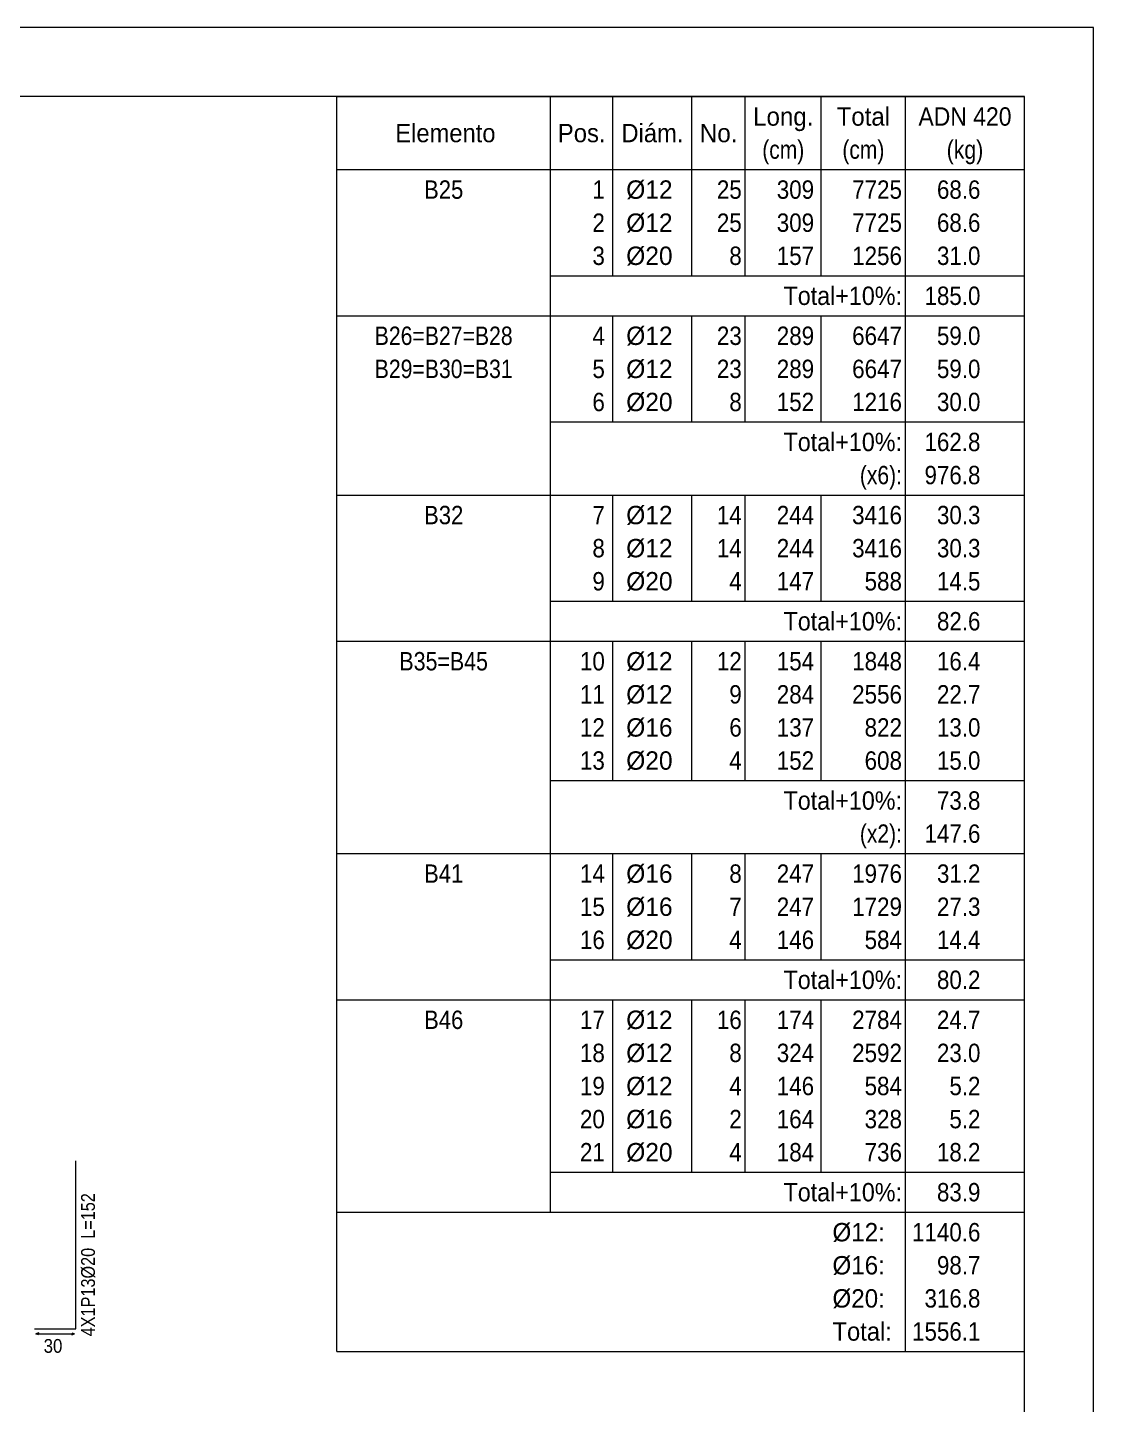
# Model space of a CAD drawing. Header units: millimetres. Extents: x 0 to 147, y 0 to 144.
# Drawn here: x 132.03 to 147.5, y 71.62 to 91.58 of the extents above; entities that cross this region are included whole.
import ezdxf
from ezdxf.enums import TextEntityAlignment as Align

# ---------------------------------------------------------------- set-up
doc = ezdxf.new("R2010")
doc.units = ezdxf.units.MM
for name, color, linetype, lineweight in [('CIM_DIB_ARMADOS', 4, 'Continuous', 0), ('CIM_TXT_ARMADOS', 3, 'Continuous', 0), ('RECUAD_LIMITES', 2, 'Continuous', 0), ('RECUAD_MARCO', 1, 'Continuous', 20), ('TABLAS', 1, 'Continuous', 0), ('TEXTO_TABLAS', 1, 'Continuous', 0)]:
    doc.layers.add(name, color=color, linetype=linetype, lineweight=lineweight)
doc.styles.add('CYPETXT_romans', font='arial.ttf', dxfattribs={"height": 0.2})

msp = doc.modelspace()

# ---------------------------------------------------------------- linework, layer by layer
at = {"layer": 'CIM_DIB_ARMADOS'}
msp.add_lwpolyline([(132.13447, 72.7154), (132.73447, 72.7154), (132.73447, 75.1474)], dxfattribs=at)
at = {"layer": 'CIM_TXT_ARMADOS'}
for p, q in [((132.19467, 72.6529), (132.15467, 72.6404)), ((132.19467, 72.6279), (132.15467, 72.6404)), ((132.15467, 72.6404), (132.71427, 72.6404)), ((132.67427, 72.6529), (132.71427, 72.6404)), ((132.67427, 72.6279), (132.71427, 72.6404))]:
    msp.add_line(p, q, dxfattribs=at)
at = {"layer": 'RECUAD_LIMITES'}
msp.add_lwpolyline([(88.095, 49.585), (147.495, 49.585), (147.495, 91.585), (88.095, 91.585), (88.095, 49.585)], close=True, dxfattribs=at)
at = {"layer": 'RECUAD_MARCO'}
msp.add_lwpolyline([(90.595, 50.585), (146.495, 50.585), (146.495, 90.585), (90.595, 90.585), (90.595, 50.585)], close=True, dxfattribs=at)
at = {"layer": 'TABLAS'}
for p, q in [((136.519, 89.475), (136.519, 90.585)), ((136.519, 90.585), (146.495, 90.585)), ((139.619, 89.475), (139.619, 90.585)), ((140.523, 89.475), (140.523, 90.585)), ((141.671, 89.475), (141.671, 90.585)), ((142.443, 89.475), (142.443, 90.585)), ((143.547, 89.475), (143.547, 90.585)), ((144.767, 89.475), (144.767, 90.585)), ((146.495, 89.475), (146.495, 90.585)), ((136.519, 89.525), (146.495, 89.525)), ((136.519, 87.455), (136.519, 89.475)), ((139.619, 87.455), (139.619, 89.475)), ((140.523, 87.985), (140.523, 89.475)), ((141.671, 87.985), (141.671, 89.475)), ((142.443, 87.985), (142.443, 89.475)), ((143.547, 87.985), (143.547, 89.475)), ((144.767, 87.455), (144.767, 89.475)), ((146.495, 87.455), (146.495, 89.475)), ((139.619, 87.985), (146.495, 87.985)), ((136.519, 87.355), (136.519, 87.455)), ((136.519, 87.405), (146.495, 87.405)), ((136.519, 84.855), (136.519, 87.355)), ((139.619, 87.355), (139.619, 87.455)), ((139.619, 84.855), (139.619, 87.355)), ((140.523, 87.355), (140.523, 87.405)), ((140.523, 85.865), (140.523, 87.355)), ((141.671, 87.355), (141.671, 87.405)), ((141.671, 85.865), (141.671, 87.355)), ((142.443, 87.355), (142.443, 87.405)), ((142.443, 85.865), (142.443, 87.355)), ((143.547, 87.355), (143.547, 87.405)), ((143.547, 85.865), (143.547, 87.355)), ((144.767, 87.355), (144.767, 87.455)), ((144.767, 84.855), (144.767, 87.355)), ((146.495, 87.355), (146.495, 87.455)), ((146.495, 84.855), (146.495, 87.355)), ((139.619, 85.865), (146.495, 85.865)), ((136.519, 84.755), (136.519, 84.855)), ((136.519, 84.805), (146.495, 84.805)), ((136.519, 82.735), (136.519, 84.755)), ((139.619, 84.755), (139.619, 84.855)), ((139.619, 82.735), (139.619, 84.755)), ((140.523, 84.755), (140.523, 84.805)), ((140.523, 83.265), (140.523, 84.755)), ((141.671, 84.755), (141.671, 84.805)), ((141.671, 83.265), (141.671, 84.755)), ((142.443, 84.755), (142.443, 84.805)), ((142.443, 83.265), (142.443, 84.755)), ((143.547, 84.755), (143.547, 84.805)), ((143.547, 83.265), (143.547, 84.755)), ((144.767, 84.755), (144.767, 84.855)), ((144.767, 82.735), (144.767, 84.755)), ((146.495, 84.755), (146.495, 84.855)), ((146.495, 82.735), (146.495, 84.755)), ((139.619, 83.265), (146.495, 83.265)), ((136.519, 82.635), (136.519, 82.735)), ((136.519, 82.685), (146.495, 82.685)), ((139.619, 82.635), (139.619, 82.735)), ((140.523, 82.635), (140.523, 82.685)), ((141.671, 82.635), (141.671, 82.685)), ((142.443, 82.635), (142.443, 82.685)), ((143.547, 82.635), (143.547, 82.685)), ((144.767, 82.635), (144.767, 82.735)), ((146.495, 82.635), (146.495, 82.735)), ((136.519, 79.655), (136.519, 82.635)), ((139.619, 79.655), (139.619, 82.635)), ((140.523, 80.665), (140.523, 82.635)), ((141.671, 80.665), (141.671, 82.635)), ((142.443, 80.665), (142.443, 82.635)), ((143.547, 80.665), (143.547, 82.635)), ((144.767, 79.655), (144.767, 82.635)), ((146.495, 79.655), (146.495, 82.635)), ((139.619, 80.665), (146.495, 80.665)), ((136.519, 79.555), (136.519, 79.655)), ((136.519, 79.605), (146.495, 79.605)), ((136.519, 77.535), (136.519, 79.555)), ((139.619, 79.555), (139.619, 79.655)), ((139.619, 77.535), (139.619, 79.555)), ((140.523, 79.555), (140.523, 79.605)), ((140.523, 78.065), (140.523, 79.555)), ((141.671, 79.555), (141.671, 79.605)), ((141.671, 78.065), (141.671, 79.555)), ((142.443, 79.555), (142.443, 79.605)), ((142.443, 78.065), (142.443, 79.555)), ((143.547, 79.555), (143.547, 79.605)), ((143.547, 78.065), (143.547, 79.555)), ((144.767, 79.555), (144.767, 79.655)), ((144.767, 77.535), (144.767, 79.555)), ((146.495, 79.555), (146.495, 79.655)), ((146.495, 77.535), (146.495, 79.555)), ((139.619, 78.065), (146.495, 78.065)), ((136.519, 77.435), (136.519, 77.535)), ((136.519, 77.485), (146.495, 77.485)), ((139.619, 77.435), (139.619, 77.535)), ((140.523, 77.435), (140.523, 77.485)), ((141.671, 77.435), (141.671, 77.485)), ((142.443, 77.435), (142.443, 77.485)), ((143.547, 77.435), (143.547, 77.485)), ((144.767, 77.435), (144.767, 77.535)), ((146.495, 77.435), (146.495, 77.535)), ((136.519, 74.455), (136.519, 77.435)), ((139.619, 74.455), (139.619, 77.435)), ((140.523, 74.985), (140.523, 77.435)), ((141.671, 74.985), (141.671, 77.435)), ((142.443, 74.985), (142.443, 77.435)), ((143.547, 74.985), (143.547, 77.435)), ((144.767, 74.455), (144.767, 77.435)), ((146.495, 74.455), (146.495, 77.435)), ((139.619, 74.985), (146.495, 74.985)), ((136.519, 74.355), (136.519, 74.455)), ((136.519, 74.405), (146.495, 74.405)), ((136.519, 73.875), (136.519, 74.355)), ((139.619, 74.405), (139.619, 74.455)), ((144.767, 74.355), (144.767, 74.455)), ((144.767, 73.875), (144.767, 74.355)), ((146.495, 74.355), (146.495, 74.455)), ((146.495, 73.875), (146.495, 74.355)), ((136.519, 73.395), (136.519, 73.875)), ((144.767, 73.395), (144.767, 73.875)), ((146.495, 73.395), (146.495, 73.875)), ((136.519, 72.915), (136.519, 73.395)), ((144.767, 72.915), (144.767, 73.395)), ((146.495, 72.915), (146.495, 73.395)), ((136.519, 72.385), (136.519, 72.915)), ((144.767, 72.385), (144.767, 72.915)), ((146.495, 72.385), (146.495, 72.915)), ((136.519, 72.385), (146.495, 72.385))]:
    msp.add_line(p, q, dxfattribs=at)

# ---------------------------------------------------------------- texts
at = {"layer": 'CIM_TXT_ARMADOS', "style": 'CYPETXT_romans', "width": 0.843553}
msp.add_text('4X1P13%%c20  L=152', height=0.2, rotation=90, dxfattribs=at).set_placement((133.00947, 72.6039))
at = {"layer": 'CIM_TXT_ARMADOS', "style": 'CYPETXT_romans', "width": 0.872274}
msp.add_text('30', height=0.2, dxfattribs=at).set_placement((132.26647, 72.3654))
at = {"layer": 'TEXTO_TABLAS', "style": 'CYPETXT_romans'}
for s, height, width, p in [('Long.', 0.266667, 0.9375, (142.995, 90.295)), ('Total', 0.266667, 0.935673, (144.157, 90.295)), ('ADN 420', 0.266667, 0.893197, (145.631, 90.295)), ('Elemento', 0.266667, 0.923378, (138.094, 90.055)), ('Pos.', 0.266667, 0.930268, (140.071, 90.055)), ('Diám.', 0.266667, 0.924488, (141.097, 90.055)), ('No.', 0.266667, 0.948905, (142.057, 90.055)), ('(cm)', 0.266667, 0.819001, (142.995, 89.815)), ('(cm)', 0.266667, 0.819001, (144.157, 89.815)), ('(kg)', 0.266667, 0.827954, (145.631, 89.815)), ('B25', 0.266667, 0.8592, (138.069, 89.235)), ('B26=B27=B28', 0.2666667, 0.825537, (138.069, 87.115)), ('B29=B30=B31', 0.2666667, 0.825537, (138.069, 86.635)), ('B32', 0.266667, 0.8592, (138.069, 84.515)), ('B35=B45', 0.266667, 0.832555, (138.069, 82.395)), ('B41', 0.266667, 0.8592, (138.069, 79.315)), ('B46', 0.266667, 0.8592, (138.069, 77.195))]:
    msp.add_text(s, height=height, dxfattribs=dict(at, width=width)).set_placement(p, align=Align.MIDDLE_CENTER)
for s, height, width, p in [('1', 0.26667, 0.872274, (140.407, 89.235)), ('25', 0.266667, 0.872274, (142.393, 89.235)), ('309', 0.266667, 0.872274, (143.443, 89.235)), ('7725', 0.266667, 0.872274, (144.717, 89.235)), ('68.6', 0.266667, 0.869308, (145.855, 89.235)), ('2', 0.26667, 0.872274, (140.407, 88.755)), ('25', 0.266667, 0.872274, (142.393, 88.755)), ('309', 0.266667, 0.872274, (143.443, 88.755)), ('7725', 0.266667, 0.872274, (144.717, 88.755)), ('68.6', 0.266667, 0.869308, (145.855, 88.755)), ('3', 0.26667, 0.872274, (140.407, 88.275)), ('8', 0.26667, 0.872274, (142.393, 88.275)), ('157', 0.266667, 0.872274, (143.443, 88.275)), ('1256', 0.266667, 0.872274, (144.717, 88.275)), ('31.0', 0.266667, 0.869308, (145.855, 88.275)), ('Total+10%:', 0.266667, 0.906671, (144.717, 87.695)), ('185.0', 0.266667, 0.869965, (145.855, 87.695)), ('4', 0.26667, 0.872274, (140.407, 87.115)), ('23', 0.266667, 0.872274, (142.393, 87.115)), ('289', 0.266667, 0.872274, (143.443, 87.115)), ('6647', 0.266667, 0.872274, (144.717, 87.115)), ('59.0', 0.266667, 0.869308, (145.855, 87.115)), ('5', 0.26667, 0.872274, (140.407, 86.635)), ('23', 0.266667, 0.872274, (142.393, 86.635)), ('289', 0.266667, 0.872274, (143.443, 86.635)), ('6647', 0.266667, 0.872274, (144.717, 86.635)), ('59.0', 0.266667, 0.869308, (145.855, 86.635)), ('6', 0.26667, 0.872274, (140.407, 86.155)), ('8', 0.26667, 0.872274, (142.393, 86.155)), ('152', 0.266667, 0.872274, (143.443, 86.155)), ('1216', 0.266667, 0.872274, (144.717, 86.155)), ('30.0', 0.266667, 0.869308, (145.855, 86.155)), ('Total+10%:', 0.266667, 0.906671, (144.717, 85.575)), ('162.8', 0.266667, 0.869965, (145.855, 85.575)), ('(x6):', 0.266667, 0.820506, (144.717, 85.095)), ('976.8', 0.266667, 0.869965, (145.855, 85.095)), ('7', 0.26667, 0.872274, (140.407, 84.515)), ('14', 0.266667, 0.872274, (142.393, 84.515)), ('244', 0.266667, 0.872274, (143.443, 84.515)), ('3416', 0.266667, 0.872274, (144.717, 84.515)), ('30.3', 0.266667, 0.869308, (145.855, 84.515)), ('8', 0.26667, 0.872274, (140.407, 84.035)), ('14', 0.266667, 0.872274, (142.393, 84.035)), ('244', 0.266667, 0.872274, (143.443, 84.035)), ('3416', 0.266667, 0.872274, (144.717, 84.035)), ('30.3', 0.266667, 0.869308, (145.855, 84.035)), ('9', 0.26667, 0.872274, (140.407, 83.555)), ('4', 0.26667, 0.872274, (142.393, 83.555)), ('147', 0.266667, 0.872274, (143.443, 83.555)), ('588', 0.266667, 0.872274, (144.717, 83.555)), ('14.5', 0.266667, 0.869308, (145.855, 83.555)), ('Total+10%:', 0.266667, 0.906671, (144.717, 82.975)), ('82.6', 0.266667, 0.869308, (145.855, 82.975)), ('10', 0.266667, 0.872274, (140.407, 82.395)), ('12', 0.266667, 0.872274, (142.393, 82.395)), ('154', 0.266667, 0.872274, (143.443, 82.395)), ('1848', 0.266667, 0.872274, (144.717, 82.395)), ('16.4', 0.266667, 0.869308, (145.855, 82.395)), ('11', 0.266667, 0.872274, (140.407, 81.915)), ('9', 0.26667, 0.872274, (142.393, 81.915)), ('284', 0.266667, 0.872274, (143.443, 81.915)), ('2556', 0.266667, 0.872274, (144.717, 81.915)), ('22.7', 0.266667, 0.869308, (145.855, 81.915)), ('12', 0.266667, 0.872274, (140.407, 81.435)), ('6', 0.26667, 0.872274, (142.393, 81.435)), ('137', 0.266667, 0.872274, (143.443, 81.435)), ('822', 0.266667, 0.872274, (144.717, 81.435)), ('13.0', 0.266667, 0.869308, (145.855, 81.435)), ('13', 0.266667, 0.872274, (140.407, 80.955)), ('4', 0.26667, 0.872274, (142.393, 80.955)), ('152', 0.266667, 0.872274, (143.443, 80.955)), ('608', 0.266667, 0.872274, (144.717, 80.955)), ('15.0', 0.266667, 0.869308, (145.855, 80.955)), ('Total+10%:', 0.266667, 0.906671, (144.717, 80.375)), ('73.8', 0.266667, 0.869308, (145.855, 80.375)), ('(x2):', 0.266667, 0.820506, (144.717, 79.895)), ('147.6', 0.266667, 0.869965, (145.855, 79.895)), ('14', 0.266667, 0.872274, (140.407, 79.315)), ('8', 0.26667, 0.872274, (142.393, 79.315)), ('247', 0.266667, 0.872274, (143.443, 79.315)), ('1976', 0.266667, 0.872274, (144.717, 79.315)), ('31.2', 0.266667, 0.869308, (145.855, 79.315)), ('15', 0.266667, 0.872274, (140.407, 78.835)), ('7', 0.26667, 0.872274, (142.393, 78.835)), ('247', 0.266667, 0.872274, (143.443, 78.835)), ('1729', 0.266667, 0.872274, (144.717, 78.835)), ('27.3', 0.266667, 0.869308, (145.855, 78.835)), ('16', 0.266667, 0.872274, (140.407, 78.355)), ('4', 0.26667, 0.872274, (142.393, 78.355)), ('146', 0.266667, 0.872274, (143.443, 78.355)), ('584', 0.266667, 0.872274, (144.717, 78.355)), ('14.4', 0.266667, 0.869308, (145.855, 78.355)), ('Total+10%:', 0.266667, 0.906671, (144.717, 77.775)), ('80.2', 0.266667, 0.869308, (145.855, 77.775)), ('17', 0.266667, 0.872274, (140.407, 77.195)), ('16', 0.266667, 0.872274, (142.393, 77.195)), ('174', 0.266667, 0.872274, (143.443, 77.195)), ('2784', 0.266667, 0.872274, (144.717, 77.195)), ('24.7', 0.266667, 0.869308, (145.855, 77.195)), ('18', 0.266667, 0.872274, (140.407, 76.715)), ('8', 0.26667, 0.872274, (142.393, 76.715)), ('324', 0.266667, 0.872274, (143.443, 76.715)), ('2592', 0.266667, 0.872274, (144.717, 76.715)), ('23.0', 0.266667, 0.869308, (145.855, 76.715)), ('19', 0.266667, 0.872274, (140.407, 76.235)), ('4', 0.26667, 0.872274, (142.393, 76.235)), ('146', 0.266667, 0.872274, (143.443, 76.235)), ('584', 0.266667, 0.872274, (144.717, 76.235)), ('5.2', 0.266667, 0.868127, (145.855, 76.235)), ('20', 0.266667, 0.872274, (140.407, 75.755)), ('2', 0.26667, 0.872274, (142.393, 75.755)), ('164', 0.266667, 0.872274, (143.443, 75.755)), ('328', 0.266667, 0.872274, (144.717, 75.755)), ('5.2', 0.266667, 0.868127, (145.855, 75.755)), ('21', 0.266667, 0.872274, (140.407, 75.275)), ('4', 0.26667, 0.872274, (142.393, 75.275)), ('184', 0.266667, 0.872274, (143.443, 75.275)), ('736', 0.266667, 0.872274, (144.717, 75.275)), ('18.2', 0.266667, 0.869308, (145.855, 75.275)), ('Total+10%:', 0.266667, 0.906671, (144.717, 74.695)), ('83.9', 0.266667, 0.869308, (145.855, 74.695)), ('1140.6', 0.266667, 0.870384, (145.855, 74.115)), ('98.7', 0.266667, 0.869308, (145.855, 73.635)), ('316.8', 0.266667, 0.869965, (145.855, 73.155)), ('1556.1', 0.266667, 0.870384, (145.855, 72.675))]:
    msp.add_text(s, height=height, dxfattribs=dict(at, width=width)).set_placement(p, align=Align.MIDDLE_RIGHT)
for s, width, p in [('%%c12', 0.955414, (140.717, 89.235)), ('%%c12', 0.955414, (140.717, 88.755)), ('%%c20', 0.955414, (140.717, 88.275)), ('%%c12', 0.955414, (140.717, 87.115)), ('%%c12', 0.955414, (140.717, 86.635)), ('%%c20', 0.955414, (140.717, 86.155)), ('%%c12', 0.955414, (140.717, 84.515)), ('%%c12', 0.955414, (140.717, 84.035)), ('%%c20', 0.955414, (140.717, 83.555)), ('%%c12', 0.955414, (140.717, 82.395)), ('%%c12', 0.955414, (140.717, 81.915)), ('%%c16', 0.955414, (140.717, 81.435)), ('%%c20', 0.955414, (140.717, 80.955)), ('%%c16', 0.955414, (140.717, 79.315)), ('%%c16', 0.955414, (140.717, 78.835)), ('%%c20', 0.955414, (140.717, 78.355)), ('%%c12', 0.955414, (140.717, 77.195)), ('%%c12', 0.955414, (140.717, 76.715)), ('%%c12', 0.955414, (140.717, 76.235)), ('%%c16', 0.955414, (140.717, 75.755)), ('%%c20', 0.955414, (140.717, 75.275)), ('%%c12:', 0.940736, (143.709, 74.115)), ('%%c16:', 0.940736, (143.709, 73.635)), ('%%c20:', 0.940736, (143.709, 73.155)), ('Total:', 0.925563, (143.709, 72.675))]:
    msp.add_text(s, height=0.266667, dxfattribs=dict(at, width=width)).set_placement(p, align=Align.MIDDLE_LEFT)

doc.saveas('drawing.dxf')
